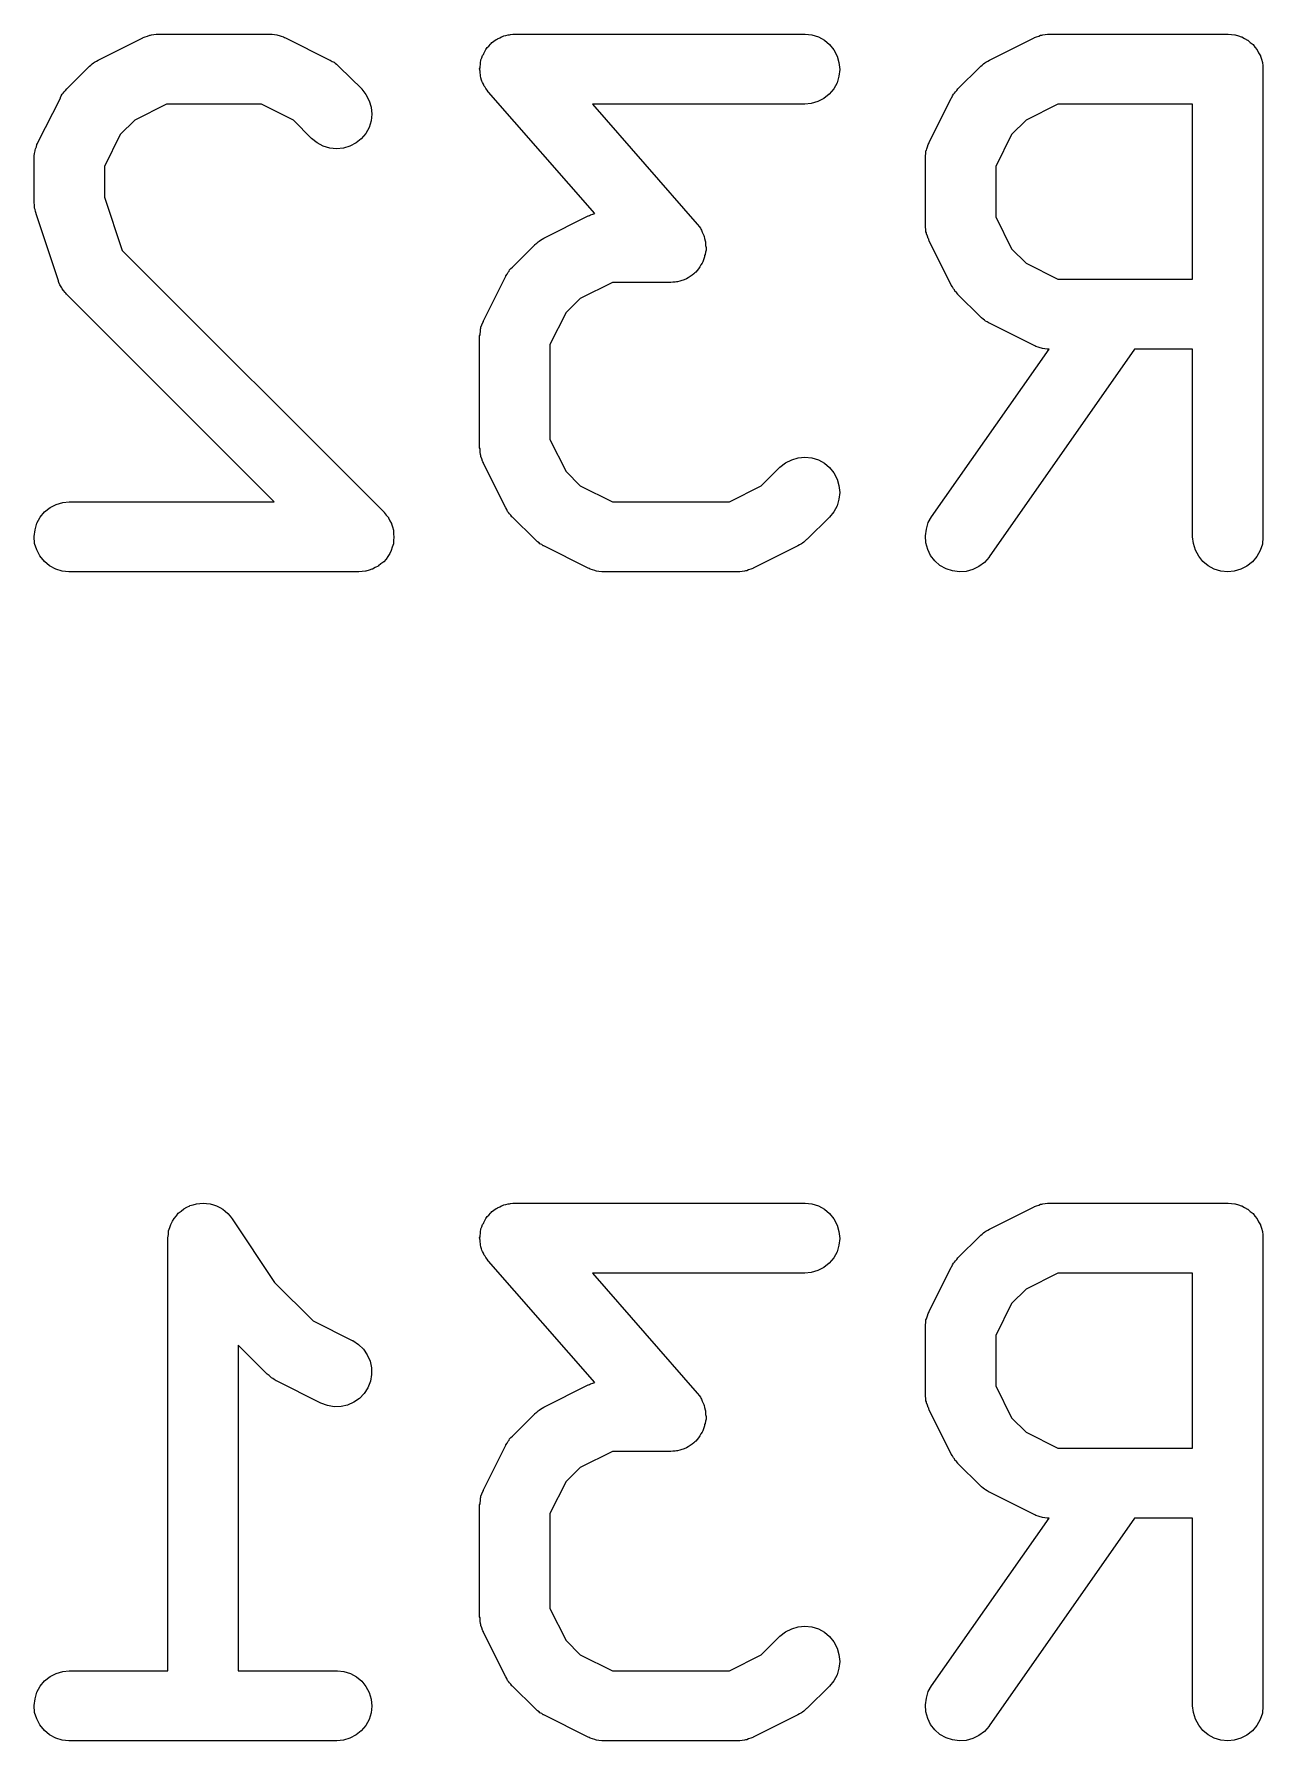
# Model space of a CAD drawing. Extents: x 50 to 150, y -150 to -50.
# Drawn here: x 121.913 to 124.539, y -79.527 to -75.877 of the extents above; entities that cross this region are included whole.
import ezdxf

# ---------------------------------------------------------------- set-up
doc = ezdxf.new("R2010")
doc.units = 0
doc.layers.add('BLACK', color=7, linetype='CONTINUOUS')

msp = doc.modelspace()

# ---------------------------------------------------------------- linework, layer by layer
at = {"layer": 'BLACK', "linetype": 'CONTINUOUS'}
for p, q in [((122.148, -75.8841), (122.15, -75.883)), ((122.15, -75.883), (122.155, -75.8816)), ((122.155, -75.8816), (122.16, -75.8798)), ((122.16, -75.8798), (122.162, -75.8794)), ((122.162, -75.8794), (122.164, -75.8788)), ((122.164, -75.8788), (122.169, -75.8783)), ((122.169, -75.8783), (122.174, -75.8775)), ((122.174, -75.8775), (122.176, -75.8776)), ((122.176, -75.8776), (122.179, -75.8774)), ((122.179, -75.8774), (122.417, -75.8774)), ((122.417, -75.8774), (122.418, -75.8774)), ((122.418, -75.8774), (122.42, -75.8776)), ((122.42, -75.8776), (122.422, -75.8776)), ((122.422, -75.8776), (122.427, -75.8784)), ((122.427, -75.8784), (122.432, -75.879)), ((122.432, -75.879), (122.434, -75.8797)), ((122.434, -75.8797), (122.437, -75.8801)), ((122.437, -75.8801), (122.441, -75.8819)), ((122.441, -75.8819), (122.446, -75.8834)), ((122.446, -75.8834), (122.448, -75.8845)), ((122.908, -75.8852), (122.912, -75.883)), ((122.912, -75.883), (122.914, -75.8823)), ((122.914, -75.8823), (122.917, -75.8812)), ((122.917, -75.8812), (122.921, -75.8802)), ((122.921, -75.8802), (122.926, -75.8788)), ((122.926, -75.8788), (122.929, -75.8786)), ((122.929, -75.8786), (122.931, -75.878)), ((122.931, -75.878), (122.936, -75.8778)), ((122.936, -75.8778), (122.94, -75.8774)), ((122.94, -75.8774), (123.56, -75.8774)), ((123.56, -75.8774), (123.561, -75.8774)), ((123.561, -75.8774), (123.575, -75.879)), ((123.575, -75.879), (123.589, -75.8834)), ((123.589, -75.8834), (123.602, -75.8905)), ((124.053, -75.8841), (124.055, -75.883)), ((124.055, -75.883), (124.06, -75.8816)), ((124.06, -75.8816), (124.064, -75.8798)), ((124.064, -75.8798), (124.067, -75.8794)), ((124.067, -75.8794), (124.069, -75.8788)), ((124.069, -75.8788), (124.074, -75.8783)), ((124.074, -75.8783), (124.079, -75.8775)), ((124.079, -75.8775), (124.081, -75.8776)), ((124.081, -75.8776), (124.083, -75.8774)), ((124.083, -75.8774), (124.464, -75.8774)), ((124.464, -75.8774), (124.465, -75.8774)), ((124.465, -75.8774), (124.465, -75.8774)), ((124.465, -75.8774), (124.465, -75.8774)), ((124.465, -75.8774), (124.465, -75.8774)), ((124.465, -75.8774), (124.472, -75.8782)), ((124.472, -75.8782), (124.479, -75.8789)), ((124.479, -75.8789), (124.48, -75.879)), ((124.48, -75.879), (124.48, -75.879)), ((124.48, -75.879), (124.487, -75.8811)), ((124.487, -75.8811), (124.493, -75.8832)), ((124.493, -75.8832), (124.494, -75.8834)), ((124.494, -75.8834), (124.494, -75.8834)), ((124.494, -75.8834), (124.5, -75.8869)), ((122.05, -75.9329), (122.145, -75.8853)), ((122.145, -75.8853), (122.146, -75.8848)), ((122.146, -75.8848), (122.148, -75.8841)), ((122.448, -75.8845), (122.45, -75.8853)), ((122.45, -75.8853), (122.545, -75.9329)), ((122.873, -75.921), (122.874, -75.9185)), ((122.874, -75.9185), (122.876, -75.9146)), ((122.876, -75.9146), (122.878, -75.9104)), ((122.878, -75.9104), (122.88, -75.9084)), ((122.88, -75.9084), (122.881, -75.9062)), ((122.881, -75.9062), (122.885, -75.9028)), ((122.885, -75.9028), (122.888, -75.8992)), ((122.888, -75.8992), (122.89, -75.8975)), ((122.89, -75.8975), (122.891, -75.8956)), ((122.891, -75.8956), (122.895, -75.8929)), ((122.895, -75.8929), (122.899, -75.8899)), ((122.899, -75.8899), (122.901, -75.8887)), ((122.901, -75.8887), (122.903, -75.8872)), ((122.903, -75.8872), (122.908, -75.8852)), ((123.602, -75.8905), (123.613, -75.8999)), ((123.613, -75.8999), (123.622, -75.9113)), ((123.622, -75.9113), (123.629, -75.9243)), ((123.955, -75.9329), (124.05, -75.8853)), ((124.05, -75.8853), (124.051, -75.8848)), ((124.051, -75.8848), (124.053, -75.8841)), ((124.5, -75.8869), (124.506, -75.8902)), ((124.506, -75.8902), (124.506, -75.8904)), ((124.506, -75.8904), (124.507, -75.8905)), ((124.507, -75.8905), (124.512, -75.895)), ((124.512, -75.895), (124.518, -75.8995)), ((124.518, -75.8995), (124.518, -75.8997)), ((124.518, -75.8997), (124.518, -75.8999)), ((124.518, -75.8999), (124.522, -75.9054)), ((124.522, -75.9054), (124.527, -75.9109)), ((124.527, -75.9109), (124.527, -75.9111)), ((124.527, -75.9111), (124.527, -75.9113)), ((124.527, -75.9113), (124.53, -75.9176)), ((124.53, -75.9176), (124.534, -75.9238)), ((121.983, -75.9946), (122.03, -75.947)), ((122.03, -75.947), (122.031, -75.9462)), ((122.031, -75.9462), (122.034, -75.9436)), ((122.034, -75.9436), (122.037, -75.9407)), ((122.037, -75.9407), (122.04, -75.939)), ((122.04, -75.939), (122.042, -75.9371)), ((122.042, -75.9371), (122.046, -75.9352)), ((122.046, -75.9352), (122.05, -75.9329)), ((122.545, -75.9329), (122.546, -75.9334)), ((122.546, -75.9334), (122.55, -75.9357)), ((122.55, -75.9357), (122.554, -75.9377)), ((122.554, -75.9377), (122.556, -75.9397)), ((122.556, -75.9397), (122.559, -75.9414)), ((122.559, -75.9414), (122.562, -75.9443)), ((122.562, -75.9443), (122.565, -75.947)), ((122.565, -75.947), (122.613, -75.9946)), ((122.865, -75.9519), (122.866, -75.9492)), ((122.866, -75.9565), (122.865, -75.9519)), ((122.866, -75.9466), (122.867, -75.942)), ((122.866, -75.9492), (122.866, -75.9466)), ((122.866, -75.9612), (122.866, -75.9565)), ((122.867, -75.9373), (122.868, -75.9348)), ((122.867, -75.942), (122.867, -75.9373)), ((122.868, -75.9322), (122.87, -75.9278)), ((122.868, -75.9348), (122.868, -75.9322)), ((122.87, -75.9278), (122.871, -75.9233)), ((122.871, -75.9233), (122.873, -75.921)), ((123.629, -75.9243), (123.633, -75.9383)), ((123.633, -75.9383), (123.635, -75.9529)), ((123.635, -75.9529), (123.633, -75.9675)), ((123.887, -75.9946), (123.935, -75.947)), ((123.935, -75.947), (123.936, -75.9462)), ((123.936, -75.9462), (123.939, -75.9436)), ((123.939, -75.9436), (123.942, -75.9407)), ((123.942, -75.9407), (123.945, -75.939)), ((123.945, -75.939), (123.947, -75.9371)), ((123.947, -75.9371), (123.951, -75.9352)), ((123.951, -75.9352), (123.955, -75.9329)), ((124.534, -75.9238), (124.534, -75.9241)), ((124.534, -75.9241), (124.534, -75.9243)), ((124.534, -75.9243), (124.536, -75.9311)), ((124.536, -75.9311), (124.538, -75.9378)), ((124.538, -75.9378), (124.538, -75.9381)), ((124.538, -75.9381), (124.538, -75.9383)), ((124.538, -75.9383), (124.539, -75.9453)), ((124.539, -75.9453), (124.539, -75.9524)), ((124.539, -75.9524), (124.539, -76.9524)), ((122.867, -75.9638), (122.866, -75.9612)), ((122.867, -75.9664), (122.867, -75.9638)), ((122.868, -75.971), (122.867, -75.9664)), ((122.869, -75.9755), (122.868, -75.971)), ((122.87, -75.9779), (122.869, -75.9755)), ((122.871, -75.9805), (122.87, -75.9779)), ((122.873, -75.9846), (122.871, -75.9805)), ((122.875, -75.989), (122.873, -75.9846)), ((122.877, -75.9911), (122.875, -75.989)), ((122.878, -75.9934), (122.877, -75.9911)), ((123.629, -75.9814), (123.622, -75.9943)), ((123.633, -75.9675), (123.629, -75.9814)), ((121.921, -76.1093), (121.969, -76.0141)), ((121.969, -76.0131), (121.971, -76.0096)), ((121.969, -76.0141), (121.969, -76.0131)), ((121.971, -76.0096), (121.973, -76.0059)), ((121.973, -76.0059), (121.975, -76.0035)), ((121.975, -76.0035), (121.977, -76.0009)), ((121.977, -76.0009), (121.98, -75.9978)), ((121.98, -75.9978), (121.983, -75.9946)), ((122.196, -76.0274), (122.128, -76.0616)), ((122.399, -76.0274), (122.196, -76.0274)), ((122.467, -76.0616), (122.399, -76.0274)), ((122.613, -75.9946), (122.613, -75.9953)), ((122.613, -75.9953), (122.622, -76.0068)), ((122.622, -76.0068), (122.629, -76.0198)), ((122.629, -76.0198), (122.633, -76.0338)), ((122.881, -75.9971), (122.878, -75.9934)), ((122.883, -76.001), (122.881, -75.9971)), ((122.884, -76.0018), (122.883, -76.001)), ((123.111, -76.2611), (122.884, -76.0018)), ((123.56, -76.0274), (123.106, -76.0274)), ((123.106, -76.0274), (123.33, -76.2839)), ((123.574, -76.026), (123.56, -76.0274)), ((123.588, -76.0217), (123.574, -76.026)), ((123.601, -76.0148), (123.588, -76.0217)), ((123.612, -76.0056), (123.601, -76.0148)), ((123.622, -75.9943), (123.612, -76.0056)), ((123.826, -76.1093), (123.873, -76.0141)), ((123.873, -76.0141), (123.874, -76.0131)), ((123.874, -76.0131), (123.876, -76.0096)), ((123.876, -76.0096), (123.878, -76.0059)), ((123.878, -76.0059), (123.88, -76.0035)), ((123.88, -76.0035), (123.882, -76.0009)), ((123.882, -76.0009), (123.885, -75.9978)), ((123.885, -75.9978), (123.887, -75.9946)), ((124.101, -76.0274), (124.033, -76.0616)), ((124.389, -76.0274), (124.101, -76.0274)), ((124.389, -76.4012), (124.389, -76.0274)), ((122.128, -76.0616), (122.097, -76.092)), ((122.506, -76.1007), (122.467, -76.0616)), ((122.633, -76.063), (122.629, -76.0769)), ((122.633, -76.0338), (122.635, -76.0484)), ((122.635, -76.0484), (122.633, -76.063)), ((124.033, -76.0616), (124.002, -76.092)), ((122.097, -76.092), (122.063, -76.1606)), ((122.518, -76.1099), (122.506, -76.1007)), ((122.612, -76.101), (122.601, -76.1102)), ((122.622, -76.0898), (122.612, -76.101)), ((122.629, -76.0769), (122.622, -76.0898)), ((124.002, -76.092), (123.968, -76.1606)), ((121.913, -76.1374), (121.914, -76.1324)), ((121.913, -76.1396), (121.913, -76.1374)), ((121.914, -76.1324), (121.915, -76.1273)), ((121.915, -76.1252), (121.916, -76.123)), ((121.915, -76.1273), (121.915, -76.1252)), ((121.916, -76.123), (121.918, -76.1182)), ((121.918, -76.1182), (121.919, -76.1133)), ((121.919, -76.1133), (121.92, -76.1114)), ((121.92, -76.1114), (121.921, -76.1093)), ((122.531, -76.1169), (122.518, -76.1099)), ((122.545, -76.1211), (122.531, -76.1169)), ((122.559, -76.1226), (122.545, -76.1211)), ((122.574, -76.1212), (122.559, -76.1226)), ((122.588, -76.1171), (122.574, -76.1212)), ((122.601, -76.1102), (122.588, -76.1171)), ((123.818, -76.1374), (123.819, -76.1324)), ((123.818, -76.1396), (123.818, -76.1374)), ((123.819, -76.1273), (123.82, -76.1252)), ((123.819, -76.1324), (123.819, -76.1273)), ((123.82, -76.1252), (123.821, -76.123)), ((123.821, -76.123), (123.822, -76.1182)), ((123.822, -76.1182), (123.824, -76.1133)), ((123.824, -76.1133), (123.825, -76.1114)), ((123.825, -76.1114), (123.826, -76.1093)), ((121.913, -76.1418), (121.913, -76.1396)), ((121.913, -76.1429), (121.913, -76.1418)), ((121.913, -76.2381), (121.913, -76.1429)), ((122.063, -76.1606), (122.063, -76.2259)), ((123.818, -76.1418), (123.818, -76.1396)), ((123.818, -76.1429), (123.818, -76.1418)), ((123.818, -76.2857), (123.818, -76.1429)), ((123.968, -76.1606), (123.968, -76.268)), ((121.914, -76.2423), (121.913, -76.2381)), ((121.914, -76.2465), (121.914, -76.2423)), ((121.914, -76.2495), (121.914, -76.2465)), ((122.063, -76.2259), (122.101, -76.3404)), ((121.915, -76.2527), (121.914, -76.2495)), ((121.916, -76.2567), (121.915, -76.2527)), ((121.917, -76.2608), (121.916, -76.2567)), ((121.917, -76.2618), (121.917, -76.2608)), ((121.965, -76.4047), (121.917, -76.2618)), ((123.002, -76.3139), (123.097, -76.2663)), ((123.097, -76.2663), (123.098, -76.2658)), ((123.098, -76.2658), (123.1, -76.265)), ((123.1, -76.265), (123.102, -76.264)), ((123.102, -76.264), (123.107, -76.2625)), ((123.107, -76.2625), (123.111, -76.2611)), ((123.33, -76.2839), (123.331, -76.2847)), ((123.331, -76.2847), (123.334, -76.2886)), ((123.968, -76.268), (124.002, -76.3365)), ((122.99, -76.3217), (122.992, -76.32)), ((122.992, -76.32), (122.995, -76.3181)), ((122.995, -76.3181), (122.999, -76.3161)), ((122.999, -76.3161), (123.002, -76.3139)), ((123.334, -76.2886), (123.337, -76.2923)), ((123.337, -76.2923), (123.338, -76.2946)), ((123.338, -76.2946), (123.339, -76.2968)), ((123.339, -76.2968), (123.341, -76.3011)), ((123.341, -76.3011), (123.343, -76.3052)), ((123.343, -76.3052), (123.344, -76.3078)), ((123.344, -76.3078), (123.345, -76.3102)), ((123.345, -76.3102), (123.346, -76.3148)), ((123.346, -76.3148), (123.347, -76.3193)), ((123.347, -76.3193), (123.348, -76.3219)), ((123.818, -76.2879), (123.818, -76.2857)), ((123.818, -76.2901), (123.818, -76.2879)), ((123.819, -76.2952), (123.818, -76.2901)), ((123.819, -76.3003), (123.819, -76.2952)), ((123.82, -76.3024), (123.819, -76.3003)), ((123.82, -76.3046), (123.82, -76.3024)), ((123.822, -76.3094), (123.82, -76.3046)), ((123.824, -76.3143), (123.822, -76.3094)), ((123.825, -76.3162), (123.824, -76.3143)), ((123.825, -76.3183), (123.825, -76.3162)), ((123.826, -76.3193), (123.825, -76.3183)), ((123.873, -76.4145), (123.826, -76.3193)), ((122.101, -76.3404), (122.66, -76.8993)), ((122.935, -76.3755), (122.983, -76.3279)), ((122.983, -76.3272), (122.987, -76.3246)), ((122.983, -76.3279), (122.983, -76.3272)), ((122.987, -76.3246), (122.99, -76.3217)), ((123.344, -76.3579), (123.343, -76.3624)), ((123.346, -76.3535), (123.344, -76.3579)), ((123.347, -76.3484), (123.346, -76.3509)), ((123.346, -76.3509), (123.346, -76.3535)), ((123.348, -76.3437), (123.347, -76.3484)), ((123.348, -76.3219), (123.348, -76.3245)), ((123.348, -76.3245), (123.348, -76.3292)), ((123.348, -76.3292), (123.349, -76.3339)), ((123.349, -76.3391), (123.348, -76.3437)), ((123.349, -76.3339), (123.349, -76.3365)), ((123.349, -76.3365), (123.349, -76.3391)), ((124.002, -76.3365), (124.033, -76.3669)), ((122.921, -76.3941), (122.924, -76.3906)), ((122.921, -76.395), (122.921, -76.3941)), ((122.924, -76.3906), (122.926, -76.3868)), ((122.926, -76.3868), (122.928, -76.3844)), ((122.928, -76.3844), (122.929, -76.3818)), ((122.929, -76.3818), (122.932, -76.3788)), ((122.932, -76.3788), (122.935, -76.3755)), ((123.319, -76.3928), (123.315, -76.3958)), ((123.323, -76.3901), (123.319, -76.3928)), ((123.325, -76.3882), (123.323, -76.3901)), ((123.327, -76.3866), (123.325, -76.3882)), ((123.33, -76.3829), (123.327, -76.3866)), ((123.333, -76.3795), (123.33, -76.3829)), ((123.334, -76.3773), (123.333, -76.3795)), ((123.336, -76.3753), (123.334, -76.3773)), ((123.338, -76.3711), (123.336, -76.3753)), ((123.341, -76.3672), (123.338, -76.3711)), ((123.342, -76.3647), (123.341, -76.3672)), ((123.343, -76.3624), (123.342, -76.3647)), ((124.033, -76.3669), (124.101, -76.4012)), ((121.965, -76.4067), (121.965, -76.4047)), ((121.966, -76.4088), (121.965, -76.4067)), ((121.968, -76.4134), (121.966, -76.4088)), ((121.971, -76.418), (121.968, -76.4134)), ((121.972, -76.4198), (121.971, -76.418)), ((121.973, -76.4218), (121.972, -76.4198)), ((121.976, -76.4258), (121.973, -76.4218)), ((121.979, -76.43), (121.976, -76.4258)), ((121.981, -76.4315), (121.979, -76.43)), ((122.873, -76.4903), (122.921, -76.395)), ((123.149, -76.4083), (123.08, -76.4426)), ((123.274, -76.4083), (123.149, -76.4083)), ((123.278, -76.4079), (123.274, -76.4083)), ((123.283, -76.4077), (123.278, -76.4079)), ((123.286, -76.4072), (123.283, -76.4077)), ((123.288, -76.4069), (123.286, -76.4072)), ((123.293, -76.4055), (123.288, -76.4069)), ((123.297, -76.4045), (123.293, -76.4055)), ((123.3, -76.4034), (123.297, -76.4045)), ((123.302, -76.4027), (123.3, -76.4034)), ((123.307, -76.4005), (123.302, -76.4027)), ((123.311, -76.3986), (123.307, -76.4005)), ((123.313, -76.397), (123.311, -76.3986)), ((123.315, -76.3958), (123.313, -76.397)), ((123.876, -76.4181), (123.873, -76.4145)), ((123.878, -76.4218), (123.876, -76.4181)), ((123.88, -76.4242), (123.878, -76.4218)), ((123.881, -76.4269), (123.88, -76.4242)), ((123.884, -76.4299), (123.881, -76.4269)), ((123.887, -76.4332), (123.884, -76.4299)), ((124.101, -76.4012), (124.389, -76.4012)), ((121.982, -76.4332), (121.981, -76.4315)), ((121.983, -76.434), (121.982, -76.4332)), ((122.426, -76.8774), (121.983, -76.434)), ((123.08, -76.4426), (123.05, -76.473)), ((123.887, -76.434), (123.887, -76.4332)), ((123.935, -76.4816), (123.887, -76.434)), ((122.868, -76.5039), (122.87, -76.4991)), ((122.868, -76.5061), (122.868, -76.5039)), ((122.87, -76.4991), (122.872, -76.4943)), ((122.872, -76.4943), (122.873, -76.4923)), ((122.873, -76.4923), (122.873, -76.4903)), ((123.05, -76.473), (123.015, -76.5415)), ((123.938, -76.4843), (123.935, -76.4816)), ((123.941, -76.4872), (123.938, -76.4843)), ((123.944, -76.4889), (123.941, -76.4872)), ((123.946, -76.4909), (123.944, -76.4889)), ((123.95, -76.4929), (123.946, -76.4909)), ((123.954, -76.4952), (123.95, -76.4929)), ((123.955, -76.4957), (123.954, -76.4952)), ((124.05, -76.5433), (123.955, -76.4957)), ((122.865, -76.5228), (122.866, -76.5206)), ((122.865, -76.5238), (122.865, -76.5228)), ((122.865, -76.7619), (122.865, -76.5238)), ((122.866, -76.5184), (122.867, -76.5133)), ((122.866, -76.5206), (122.866, -76.5184)), ((122.867, -76.5082), (122.868, -76.5061)), ((122.867, -76.5133), (122.867, -76.5082)), ((123.015, -76.5415), (123.015, -76.7442)), ((123.831, -76.9094), (124.082, -76.5512)), ((124.265, -76.5512), (123.954, -76.9954)), ((124.052, -76.5441), (124.05, -76.5433)), ((124.054, -76.5451), (124.052, -76.5441)), ((124.059, -76.5467), (124.054, -76.5451)), ((124.063, -76.5485), (124.059, -76.5467)), ((124.066, -76.5489), (124.063, -76.5485)), ((124.068, -76.5496), (124.066, -76.5489)), ((124.073, -76.5501), (124.068, -76.5496)), ((124.078, -76.551), (124.073, -76.5501)), ((124.08, -76.5509), (124.078, -76.551)), ((124.082, -76.5512), (124.08, -76.5509)), ((124.389, -76.5512), (124.265, -76.5512)), ((124.389, -76.9524), (124.389, -76.5512)), ((123.015, -76.7442), (123.05, -76.8127)), ((122.866, -76.7641), (122.865, -76.7619)), ((122.866, -76.7663), (122.866, -76.7641)), ((122.866, -76.7714), (122.866, -76.7663)), ((122.867, -76.7765), (122.866, -76.7714)), ((122.868, -76.7786), (122.867, -76.7765)), ((122.868, -76.7808), (122.868, -76.7786)), ((122.87, -76.7856), (122.868, -76.7808)), ((122.871, -76.7905), (122.87, -76.7856)), ((122.872, -76.7924), (122.871, -76.7905)), ((122.873, -76.7945), (122.872, -76.7924)), ((122.873, -76.7954), (122.873, -76.7945)), ((122.921, -76.8907), (122.873, -76.7954)), ((123.507, -76.8034), (123.519, -76.7942)), ((123.519, -76.7942), (123.532, -76.7875)), ((123.532, -76.7875), (123.546, -76.7834)), ((123.546, -76.7834), (123.56, -76.7821)), ((123.56, -76.7821), (123.575, -76.7837)), ((123.575, -76.7837), (123.589, -76.7881)), ((123.589, -76.7881), (123.602, -76.7951)), ((123.602, -76.7951), (123.613, -76.8045)), ((123.05, -76.8127), (123.08, -76.8431)), ((123.467, -76.8431), (123.506, -76.8041)), ((123.506, -76.8041), (123.507, -76.8034)), ((123.613, -76.8045), (123.622, -76.8159)), ((123.622, -76.8159), (123.629, -76.8288)), ((123.629, -76.8288), (123.633, -76.8428)), ((123.08, -76.8431), (123.149, -76.8774)), ((123.399, -76.8774), (123.467, -76.8431)), ((123.633, -76.8428), (123.635, -76.8574)), ((123.635, -76.8574), (123.633, -76.872)), ((121.926, -76.9104), (121.935, -76.8992)), ((121.935, -76.8992), (121.947, -76.8899)), ((121.947, -76.8899), (121.96, -76.883)), ((121.96, -76.883), (121.974, -76.8788)), ((121.974, -76.8788), (121.988, -76.8774)), ((121.988, -76.8774), (122.426, -76.8774)), ((122.66, -76.8993), (122.661, -76.8999)), ((122.661, -76.8999), (122.661, -76.8999)), ((122.661, -76.8999), (122.661, -76.8999)), ((122.661, -76.8999), (122.661, -76.9001)), ((122.661, -76.9001), (122.665, -76.9058)), ((122.923, -76.8943), (122.921, -76.8907)), ((122.925, -76.898), (122.923, -76.8943)), ((122.927, -76.9004), (122.925, -76.898)), ((122.929, -76.9031), (122.927, -76.9004)), ((122.932, -76.9061), (122.929, -76.9031)), ((123.149, -76.8774), (123.399, -76.8774)), ((123.622, -76.8989), (123.613, -76.9102)), ((123.629, -76.886), (123.622, -76.8989)), ((123.633, -76.872), (123.629, -76.886)), ((121.913, -76.9519), (121.915, -76.9373)), ((121.915, -76.9373), (121.919, -76.9233)), ((121.919, -76.9233), (121.926, -76.9104)), ((122.665, -76.9058), (122.67, -76.9113)), ((122.67, -76.9113), (122.67, -76.9114)), ((122.67, -76.9114), (122.67, -76.9115)), ((122.67, -76.9115), (122.673, -76.9179)), ((122.673, -76.9179), (122.677, -76.9243)), ((122.677, -76.9243), (122.677, -76.9244)), ((122.677, -76.9244), (122.677, -76.9245)), ((122.677, -76.9245), (122.679, -76.9314)), ((122.679, -76.9314), (122.681, -76.9383)), ((122.681, -76.9383), (122.681, -76.9385)), ((122.681, -76.9385), (122.681, -76.9386)), ((122.681, -76.9386), (122.681, -76.9459)), ((122.934, -76.9094), (122.932, -76.9061)), ((122.935, -76.9102), (122.934, -76.9094)), ((122.983, -76.9578), (122.935, -76.9102)), ((123.613, -76.9102), (123.565, -76.9578)), ((123.818, -76.9506), (123.82, -76.936)), ((123.82, -76.936), (123.824, -76.9221)), ((123.824, -76.9221), (123.831, -76.9094)), ((121.914, -76.9664), (121.913, -76.9519)), ((121.919, -76.9805), (121.914, -76.9664)), ((122.678, -76.9744), (122.676, -76.9814)), ((122.681, -76.9677), (122.678, -76.9744)), ((122.681, -76.9459), (122.682, -76.9529)), ((122.682, -76.9532), (122.681, -76.9602)), ((122.681, -76.9602), (122.681, -76.9675)), ((122.681, -76.9675), (122.681, -76.9676)), ((122.681, -76.9676), (122.681, -76.9677)), ((122.682, -76.9529), (122.682, -76.953)), ((122.682, -76.953), (122.682, -76.9532)), ((122.986, -76.9605), (122.983, -76.9578)), ((122.989, -76.9634), (122.986, -76.9605)), ((122.992, -76.9651), (122.989, -76.9634)), ((122.994, -76.9671), (122.992, -76.9651)), ((122.998, -76.9691), (122.994, -76.9671)), ((123.001, -76.9714), (122.998, -76.9691)), ((123.002, -76.9718), (123.001, -76.9714)), ((123.097, -77.0195), (123.002, -76.9718)), ((123.545, -76.9718), (123.45, -77.0195)), ((123.549, -76.9696), (123.545, -76.9718)), ((123.553, -76.9677), (123.549, -76.9696)), ((123.555, -76.9657), (123.553, -76.9677)), ((123.558, -76.9641), (123.555, -76.9657)), ((123.561, -76.9612), (123.558, -76.9641)), ((123.564, -76.9585), (123.561, -76.9612)), ((123.565, -76.9578), (123.564, -76.9585)), ((123.819, -76.9652), (123.818, -76.9506)), ((123.823, -76.9793), (123.819, -76.9652)), ((124.391, -76.9669), (124.389, -76.9524)), ((124.395, -76.981), (124.391, -76.9669)), ((124.538, -76.968), (124.533, -76.9819)), ((124.539, -76.9534), (124.538, -76.968)), ((124.539, -76.9524), (124.539, -76.9534)), ((121.925, -76.9934), (121.919, -76.9805)), ((121.935, -77.0049), (121.925, -76.9934)), ((121.946, -77.0143), (121.935, -77.0049)), ((121.959, -77.0213), (121.946, -77.0143)), ((122.648, -77.015), (122.642, -77.0184)), ((122.649, -77.0149), (122.648, -77.015)), ((122.654, -77.0102), (122.649, -77.0148)), ((122.649, -77.0148), (122.649, -77.0149)), ((122.66, -77.0058), (122.654, -77.0102)), ((122.665, -77), (122.66, -77.0056)), ((122.66, -77.0056), (122.66, -77.0057)), ((122.66, -77.0057), (122.66, -77.0058)), ((122.669, -76.9945), (122.665, -77)), ((122.673, -76.988), (122.669, -76.9943)), ((122.669, -76.9943), (122.669, -76.9944)), ((122.669, -76.9944), (122.669, -76.9945)), ((122.676, -76.9817), (122.673, -76.988)), ((122.676, -76.9814), (122.676, -76.9816)), ((122.676, -76.9816), (122.676, -76.9817)), ((123.829, -76.9924), (123.823, -76.9793)), ((123.838, -77.0039), (123.829, -76.9924)), ((123.849, -77.0135), (123.838, -77.0039)), ((123.862, -77.0208), (123.849, -77.0135)), ((123.944, -77.0072), (123.932, -77.0161)), ((123.954, -76.9962), (123.944, -77.0072)), ((123.954, -76.9954), (123.954, -76.9962)), ((124.402, -76.9939), (124.395, -76.981)), ((124.411, -77.0052), (124.402, -76.9939)), ((124.422, -77.0146), (124.411, -77.0052)), ((124.435, -77.0215), (124.422, -77.0146)), ((124.517, -77.006), (124.505, -77.0151)), ((124.526, -76.9948), (124.517, -77.006)), ((124.533, -76.9819), (124.526, -76.9948)), ((121.973, -77.0257), (121.959, -77.0213)), ((121.987, -77.0274), (121.973, -77.0257)), ((121.988, -77.0274), (121.987, -77.0274)), ((122.607, -77.0274), (121.988, -77.0274)), ((122.614, -77.0267), (122.607, -77.0274)), ((122.621, -77.026), (122.614, -77.0267)), ((122.622, -77.026), (122.621, -77.026)), ((122.629, -77.0239), (122.622, -77.026)), ((122.622, -77.026), (122.622, -77.026)), ((122.635, -77.0218), (122.629, -77.0239)), ((122.636, -77.0218), (122.635, -77.0218)), ((122.642, -77.0184), (122.636, -77.0217)), ((122.636, -77.0217), (122.636, -77.0218)), ((123.099, -77.0203), (123.097, -77.0195)), ((123.101, -77.0213), (123.099, -77.0203)), ((123.106, -77.0229), (123.101, -77.0213)), ((123.111, -77.0247), (123.106, -77.0229)), ((123.113, -77.0251), (123.111, -77.0247)), ((123.115, -77.0257), (123.113, -77.0251)), ((123.12, -77.0263), (123.115, -77.0257)), ((123.126, -77.0272), (123.12, -77.0263)), ((123.128, -77.0271), (123.126, -77.0272)), ((123.13, -77.0274), (123.128, -77.0271)), ((123.131, -77.0274), (123.13, -77.0274)), ((123.417, -77.0274), (123.131, -77.0274)), ((123.419, -77.0272), (123.417, -77.0274)), ((123.421, -77.0273), (123.419, -77.0272)), ((123.426, -77.0265), (123.421, -77.0273)), ((123.431, -77.026), (123.426, -77.0265)), ((123.433, -77.0253), (123.431, -77.026)), ((123.436, -77.025), (123.433, -77.0253)), ((123.44, -77.0232), (123.436, -77.025)), ((123.445, -77.0217), (123.44, -77.0232)), ((123.447, -77.0207), (123.445, -77.0217)), ((123.449, -77.0199), (123.447, -77.0207)), ((123.45, -77.0195), (123.449, -77.0199)), ((123.876, -77.0255), (123.862, -77.0208)), ((123.891, -77.0273), (123.876, -77.0255)), ((123.905, -77.0264), (123.891, -77.0273)), ((123.919, -77.0226), (123.905, -77.0264)), ((123.932, -77.0161), (123.919, -77.0226)), ((124.449, -77.0258), (124.435, -77.0215)), ((124.464, -77.0274), (124.449, -77.0258)), ((124.478, -77.0261), (124.464, -77.0274)), ((124.492, -77.0219), (124.478, -77.0261)), ((124.505, -77.0151), (124.492, -77.0219)), ((122.217, -78.4045), (122.221, -78.3989)), ((122.221, -78.3988), (122.227, -78.3943)), ((122.221, -78.3989), (122.221, -78.3988)), ((122.221, -78.3988), (122.221, -78.3988)), ((122.227, -78.3943), (122.233, -78.3897)), ((122.233, -78.3896), (122.239, -78.3863)), ((122.233, -78.3897), (122.233, -78.3896)), ((122.233, -78.3897), (122.233, -78.3897)), ((122.239, -78.3863), (122.246, -78.3829)), ((122.246, -78.3828), (122.253, -78.3808)), ((122.246, -78.3829), (122.246, -78.3828)), ((122.246, -78.3829), (122.246, -78.3829)), ((122.253, -78.3808), (122.26, -78.3787)), ((122.26, -78.3787), (122.267, -78.3781)), ((122.26, -78.3787), (122.26, -78.3787)), ((122.26, -78.3787), (122.26, -78.3787)), ((122.267, -78.3781), (122.274, -78.3774)), ((122.274, -78.3774), (122.274, -78.3774)), ((122.274, -78.3774), (122.281, -78.3781)), ((122.274, -78.3774), (122.274, -78.3774)), ((122.281, -78.3781), (122.289, -78.3789)), ((122.289, -78.3789), (122.289, -78.3789)), ((122.289, -78.3789), (122.289, -78.3789)), ((122.289, -78.3789), (122.296, -78.3811)), ((122.296, -78.3811), (122.303, -78.3832)), ((122.303, -78.3832), (122.303, -78.3832)), ((122.303, -78.3832), (122.303, -78.3832)), ((122.303, -78.3832), (122.31, -78.3868)), ((122.31, -78.3868), (122.316, -78.3901)), ((122.316, -78.3901), (122.316, -78.3902)), ((122.316, -78.3902), (122.316, -78.3902)), ((122.316, -78.3902), (122.321, -78.3948)), ((122.321, -78.3948), (122.327, -78.3994)), ((122.327, -78.3994), (122.327, -78.3995)), ((122.327, -78.3995), (122.327, -78.3995)), ((122.327, -78.3995), (122.332, -78.405)), ((122.885, -78.4028), (122.888, -78.3992)), ((122.888, -78.3992), (122.89, -78.3975)), ((122.89, -78.3975), (122.891, -78.3956)), ((122.891, -78.3956), (122.895, -78.3929)), ((122.895, -78.3929), (122.899, -78.3899)), ((122.899, -78.3899), (122.901, -78.3887)), ((122.901, -78.3887), (122.903, -78.3872)), ((122.903, -78.3872), (122.908, -78.3852)), ((122.908, -78.3852), (122.912, -78.383)), ((122.912, -78.383), (122.914, -78.3823)), ((122.914, -78.3823), (122.917, -78.3812)), ((122.917, -78.3812), (122.921, -78.3802)), ((122.921, -78.3802), (122.926, -78.3788)), ((122.926, -78.3788), (122.929, -78.3786)), ((122.929, -78.3786), (122.931, -78.378)), ((122.931, -78.378), (122.936, -78.3778)), ((122.936, -78.3778), (122.94, -78.3774)), ((122.94, -78.3774), (123.56, -78.3774)), ((123.56, -78.3774), (123.561, -78.3774)), ((123.561, -78.3774), (123.575, -78.379)), ((123.575, -78.379), (123.589, -78.3834)), ((123.589, -78.3834), (123.602, -78.3905)), ((123.602, -78.3905), (123.613, -78.3999)), ((123.613, -78.3999), (123.622, -78.4113)), ((123.955, -78.4329), (124.05, -78.3853)), ((124.05, -78.3853), (124.051, -78.3848)), ((124.051, -78.3848), (124.053, -78.3841)), ((124.053, -78.3841), (124.055, -78.383)), ((124.055, -78.383), (124.06, -78.3816)), ((124.06, -78.3816), (124.064, -78.3798)), ((124.064, -78.3798), (124.067, -78.3794)), ((124.067, -78.3794), (124.069, -78.3788)), ((124.069, -78.3788), (124.074, -78.3783)), ((124.074, -78.3783), (124.079, -78.3775)), ((124.079, -78.3775), (124.081, -78.3776)), ((124.081, -78.3776), (124.083, -78.3774)), ((124.083, -78.3774), (124.464, -78.3774)), ((124.464, -78.3774), (124.465, -78.3774)), ((124.465, -78.3774), (124.465, -78.3774)), ((124.465, -78.3774), (124.465, -78.3774)), ((124.465, -78.3774), (124.465, -78.3774)), ((124.465, -78.3774), (124.472, -78.3782)), ((124.472, -78.3782), (124.479, -78.3789)), ((124.479, -78.3789), (124.48, -78.379)), ((124.48, -78.379), (124.48, -78.379)), ((124.48, -78.379), (124.487, -78.3811)), ((124.487, -78.3811), (124.493, -78.3832)), ((124.493, -78.3832), (124.494, -78.3834)), ((124.494, -78.3834), (124.494, -78.3834)), ((124.494, -78.3834), (124.5, -78.3869)), ((124.5, -78.3869), (124.506, -78.3902)), ((124.506, -78.3902), (124.506, -78.3904)), ((124.506, -78.3904), (124.507, -78.3905)), ((124.507, -78.3905), (124.512, -78.395)), ((124.512, -78.395), (124.518, -78.3995)), ((124.518, -78.3995), (124.518, -78.3997)), ((124.518, -78.3997), (124.518, -78.3999)), ((124.518, -78.3999), (124.522, -78.4054)), ((122.2, -78.4368), (122.203, -78.4296)), ((122.2, -78.4369), (122.2, -78.4368)), ((122.2, -78.4368), (122.2, -78.4368)), ((122.2, -78.4442), (122.2, -78.4369)), ((122.203, -78.4296), (122.205, -78.4229)), ((122.205, -78.4228), (122.209, -78.4162)), ((122.205, -78.4229), (122.205, -78.4228)), ((122.205, -78.4229), (122.205, -78.4229)), ((122.209, -78.4162), (122.212, -78.4101)), ((122.212, -78.41), (122.217, -78.4045)), ((122.212, -78.4101), (122.212, -78.41)), ((122.212, -78.4101), (122.212, -78.4101)), ((122.332, -78.405), (122.336, -78.4108)), ((122.336, -78.4108), (122.427, -78.5475)), ((122.867, -78.4373), (122.868, -78.4348)), ((122.867, -78.442), (122.867, -78.4373)), ((122.868, -78.4322), (122.87, -78.4278)), ((122.868, -78.4348), (122.868, -78.4322)), ((122.87, -78.4278), (122.871, -78.4233)), ((122.871, -78.4233), (122.873, -78.421)), ((122.873, -78.421), (122.874, -78.4185)), ((122.874, -78.4185), (122.876, -78.4146)), ((122.876, -78.4146), (122.878, -78.4104)), ((122.878, -78.4104), (122.88, -78.4084)), ((122.88, -78.4084), (122.881, -78.4062)), ((122.881, -78.4062), (122.885, -78.4028)), ((123.622, -78.4113), (123.629, -78.4243)), ((123.629, -78.4243), (123.633, -78.4383)), ((123.633, -78.4383), (123.635, -78.4529)), ((123.945, -78.439), (123.947, -78.4371)), ((123.947, -78.4371), (123.951, -78.4352)), ((123.951, -78.4352), (123.955, -78.4329)), ((124.522, -78.4054), (124.527, -78.4109)), ((124.527, -78.4109), (124.527, -78.4111)), ((124.527, -78.4111), (124.527, -78.4113)), ((124.527, -78.4113), (124.53, -78.4176)), ((124.53, -78.4176), (124.534, -78.4238)), ((124.534, -78.4238), (124.534, -78.4241)), ((124.534, -78.4241), (124.534, -78.4243)), ((124.534, -78.4243), (124.536, -78.4311)), ((124.536, -78.4311), (124.538, -78.4378)), ((124.538, -78.4378), (124.538, -78.4381)), ((124.538, -78.4381), (124.538, -78.4383)), ((124.538, -78.4383), (124.539, -78.4453)), ((122.199, -78.4513), (122.2, -78.4442)), ((122.199, -78.4514), (122.199, -78.4513)), ((122.199, -78.4515), (122.199, -78.4514)), ((122.199, -78.4514), (122.199, -78.4514)), ((122.199, -78.4524), (122.199, -78.4515)), ((122.199, -79.3774), (122.199, -78.4524)), ((122.865, -78.4519), (122.866, -78.4492)), ((122.866, -78.4565), (122.865, -78.4519)), ((122.866, -78.4466), (122.867, -78.442)), ((122.866, -78.4492), (122.866, -78.4466)), ((122.866, -78.4612), (122.866, -78.4565)), ((122.867, -78.4638), (122.866, -78.4612)), ((122.867, -78.4664), (122.867, -78.4638)), ((122.868, -78.471), (122.867, -78.4664)), ((122.869, -78.4755), (122.868, -78.471)), ((123.633, -78.4675), (123.629, -78.4814)), ((123.635, -78.4529), (123.633, -78.4675)), ((123.887, -78.4946), (123.935, -78.447)), ((123.935, -78.447), (123.936, -78.4462)), ((123.936, -78.4462), (123.939, -78.4436)), ((123.939, -78.4436), (123.942, -78.4407)), ((123.942, -78.4407), (123.945, -78.439)), ((124.539, -78.4453), (124.539, -78.4524)), ((124.539, -78.4524), (124.539, -79.4524)), ((122.87, -78.4779), (122.869, -78.4755)), ((122.871, -78.4805), (122.87, -78.4779)), ((122.873, -78.4846), (122.871, -78.4805)), ((122.875, -78.489), (122.873, -78.4846)), ((122.877, -78.4911), (122.875, -78.489)), ((122.878, -78.4934), (122.877, -78.4911)), ((122.881, -78.4971), (122.878, -78.4934)), ((122.883, -78.501), (122.881, -78.4971)), ((122.884, -78.5018), (122.883, -78.501)), ((123.111, -78.7611), (122.884, -78.5018)), ((123.612, -78.5056), (123.601, -78.5148)), ((123.622, -78.4943), (123.612, -78.5056)), ((123.629, -78.4814), (123.622, -78.4943)), ((123.874, -78.5131), (123.876, -78.5096)), ((123.876, -78.5096), (123.878, -78.5059)), ((123.878, -78.5059), (123.88, -78.5035)), ((123.88, -78.5035), (123.882, -78.5009)), ((123.882, -78.5009), (123.885, -78.4978)), ((123.885, -78.4978), (123.887, -78.4946)), ((122.427, -78.5475), (122.509, -78.6288)), ((123.56, -78.5274), (123.106, -78.5274)), ((123.106, -78.5274), (123.33, -78.7839)), ((123.574, -78.526), (123.56, -78.5274)), ((123.588, -78.5217), (123.574, -78.526)), ((123.601, -78.5148), (123.588, -78.5217)), ((123.826, -78.6093), (123.873, -78.5141)), ((123.873, -78.5141), (123.874, -78.5131)), ((124.101, -78.5274), (124.033, -78.5616)), ((124.389, -78.5274), (124.101, -78.5274)), ((124.389, -78.9012), (124.389, -78.5274)), ((124.033, -78.5616), (124.002, -78.592)), ((123.821, -78.623), (123.822, -78.6182)), ((123.822, -78.6182), (123.824, -78.6133)), ((123.824, -78.6133), (123.825, -78.6114)), ((123.825, -78.6114), (123.826, -78.6093)), ((124.002, -78.592), (123.968, -78.6606)), ((122.509, -78.6288), (122.593, -78.671)), ((123.818, -78.6374), (123.819, -78.6324)), ((123.818, -78.6396), (123.818, -78.6374)), ((123.818, -78.6418), (123.818, -78.6396)), ((123.818, -78.6429), (123.818, -78.6418)), ((123.818, -78.7857), (123.818, -78.6429)), ((123.819, -78.6273), (123.82, -78.6252)), ((123.819, -78.6324), (123.819, -78.6273)), ((123.82, -78.6252), (123.821, -78.623)), ((122.411, -78.7435), (122.349, -78.6811)), ((122.349, -78.6811), (122.349, -79.3774)), ((122.593, -78.671), (122.594, -78.6715)), ((122.594, -78.6715), (122.606, -78.6795)), ((122.606, -78.6795), (122.617, -78.6897)), ((122.617, -78.6897), (122.625, -78.7017)), ((123.968, -78.6606), (123.968, -78.768)), ((122.625, -78.7017), (122.631, -78.7151)), ((122.631, -78.7151), (122.634, -78.7294)), ((122.634, -78.7294), (122.634, -78.7441)), ((122.415, -78.7462), (122.411, -78.7435)), ((122.418, -78.7491), (122.415, -78.7462)), ((122.42, -78.7508), (122.418, -78.7491)), ((122.423, -78.7528), (122.42, -78.7508)), ((122.426, -78.7548), (122.423, -78.7528)), ((122.43, -78.7571), (122.426, -78.7548)), ((122.431, -78.7576), (122.43, -78.7571)), ((122.526, -78.8052), (122.431, -78.7576)), ((122.632, -78.7585), (122.626, -78.7721)), ((122.634, -78.7441), (122.632, -78.7585)), ((123.002, -78.8139), (123.097, -78.7663)), ((123.097, -78.7663), (123.098, -78.7658)), ((123.098, -78.7658), (123.1, -78.765)), ((123.1, -78.765), (123.102, -78.764)), ((123.102, -78.764), (123.107, -78.7625)), ((123.107, -78.7625), (123.111, -78.7611)), ((122.596, -78.8034), (122.583, -78.8093)), ((122.608, -78.795), (122.596, -78.8034)), ((122.618, -78.7844), (122.608, -78.795)), ((122.626, -78.7721), (122.618, -78.7844)), ((123.33, -78.7839), (123.331, -78.7847)), ((123.331, -78.7847), (123.334, -78.7886)), ((123.334, -78.7886), (123.337, -78.7923)), ((123.337, -78.7923), (123.338, -78.7946)), ((123.338, -78.7946), (123.339, -78.7968)), ((123.339, -78.7968), (123.341, -78.8011)), ((123.341, -78.8011), (123.343, -78.8052)), ((123.818, -78.7879), (123.818, -78.7857)), ((123.818, -78.7901), (123.818, -78.7879)), ((123.819, -78.7952), (123.818, -78.7901)), ((123.819, -78.8003), (123.819, -78.7952)), ((123.82, -78.8024), (123.819, -78.8003)), ((123.82, -78.8046), (123.82, -78.8024)), ((123.968, -78.768), (124.002, -78.8365)), ((122.54, -78.8104), (122.526, -78.8052)), ((122.554, -78.8129), (122.54, -78.8104)), ((122.569, -78.8125), (122.554, -78.8129)), ((122.583, -78.8093), (122.569, -78.8125)), ((122.935, -78.8755), (122.983, -78.8279)), ((122.983, -78.8272), (122.987, -78.8246)), ((122.983, -78.8279), (122.983, -78.8272)), ((122.987, -78.8246), (122.99, -78.8217)), ((122.99, -78.8217), (122.992, -78.82)), ((122.992, -78.82), (122.995, -78.8181)), ((122.995, -78.8181), (122.999, -78.8161)), ((122.999, -78.8161), (123.002, -78.8139)), ((123.343, -78.8052), (123.344, -78.8078)), ((123.344, -78.8078), (123.345, -78.8102)), ((123.345, -78.8102), (123.346, -78.8148)), ((123.346, -78.8148), (123.347, -78.8193)), ((123.347, -78.8193), (123.348, -78.8219)), ((123.348, -78.8219), (123.348, -78.8245)), ((123.348, -78.8245), (123.348, -78.8292)), ((123.348, -78.8292), (123.349, -78.8339)), ((123.349, -78.8391), (123.348, -78.8437)), ((123.349, -78.8339), (123.349, -78.8365)), ((123.349, -78.8365), (123.349, -78.8391)), ((123.822, -78.8094), (123.82, -78.8046)), ((123.824, -78.8143), (123.822, -78.8094)), ((123.825, -78.8162), (123.824, -78.8143)), ((123.825, -78.8183), (123.825, -78.8162)), ((123.826, -78.8193), (123.825, -78.8183)), ((123.873, -78.9145), (123.826, -78.8193)), ((124.002, -78.8365), (124.033, -78.8669)), ((122.932, -78.8788), (122.935, -78.8755)), ((123.336, -78.8753), (123.334, -78.8773)), ((123.338, -78.8711), (123.336, -78.8753)), ((123.341, -78.8672), (123.338, -78.8711)), ((123.342, -78.8647), (123.341, -78.8672)), ((123.343, -78.8624), (123.342, -78.8647)), ((123.344, -78.8579), (123.343, -78.8624)), ((123.346, -78.8535), (123.344, -78.8579)), ((123.347, -78.8484), (123.346, -78.8509)), ((123.346, -78.8509), (123.346, -78.8535)), ((123.348, -78.8437), (123.347, -78.8484)), ((124.033, -78.8669), (124.101, -78.9012)), ((122.873, -78.9903), (122.921, -78.895)), ((122.921, -78.8941), (122.924, -78.8906)), ((122.921, -78.895), (122.921, -78.8941)), ((122.924, -78.8906), (122.926, -78.8868)), ((122.926, -78.8868), (122.928, -78.8844)), ((122.928, -78.8844), (122.929, -78.8818)), ((122.929, -78.8818), (122.932, -78.8788)), ((123.149, -78.9083), (123.08, -78.9426)), ((123.274, -78.9083), (123.149, -78.9083)), ((123.278, -78.9079), (123.274, -78.9083)), ((123.283, -78.9077), (123.278, -78.9079)), ((123.286, -78.9072), (123.283, -78.9077)), ((123.288, -78.9069), (123.286, -78.9072)), ((123.293, -78.9055), (123.288, -78.9069)), ((123.297, -78.9045), (123.293, -78.9055)), ((123.3, -78.9034), (123.297, -78.9045)), ((123.302, -78.9027), (123.3, -78.9034)), ((123.307, -78.9005), (123.302, -78.9027)), ((123.311, -78.8986), (123.307, -78.9005)), ((123.313, -78.897), (123.311, -78.8986)), ((123.315, -78.8958), (123.313, -78.897)), ((123.319, -78.8928), (123.315, -78.8958)), ((123.323, -78.8901), (123.319, -78.8928)), ((123.325, -78.8882), (123.323, -78.8901)), ((123.327, -78.8866), (123.325, -78.8882)), ((123.33, -78.8829), (123.327, -78.8866)), ((123.333, -78.8795), (123.33, -78.8829)), ((123.334, -78.8773), (123.333, -78.8795)), ((124.101, -78.9012), (124.389, -78.9012)), ((123.08, -78.9426), (123.05, -78.973)), ((123.876, -78.9181), (123.873, -78.9145)), ((123.878, -78.9218), (123.876, -78.9181)), ((123.88, -78.9242), (123.878, -78.9218)), ((123.881, -78.9269), (123.88, -78.9242)), ((123.884, -78.9299), (123.881, -78.9269)), ((123.887, -78.9332), (123.884, -78.9299)), ((123.887, -78.934), (123.887, -78.9332)), ((123.935, -78.9816), (123.887, -78.934)), ((123.05, -78.973), (123.015, -79.0415)), ((123.938, -78.9843), (123.935, -78.9816)), ((123.941, -78.9872), (123.938, -78.9843)), ((122.865, -79.0228), (122.866, -79.0206)), ((122.866, -79.0184), (122.867, -79.0133)), ((122.866, -79.0206), (122.866, -79.0184)), ((122.867, -79.0082), (122.868, -79.0061)), ((122.867, -79.0133), (122.867, -79.0082)), ((122.868, -79.0039), (122.87, -78.9991)), ((122.868, -79.0061), (122.868, -79.0039)), ((122.87, -78.9991), (122.872, -78.9943)), ((122.872, -78.9943), (122.873, -78.9923)), ((122.873, -78.9923), (122.873, -78.9903)), ((123.944, -78.9889), (123.941, -78.9872)), ((123.946, -78.9909), (123.944, -78.9889)), ((123.95, -78.9929), (123.946, -78.9909)), ((123.954, -78.9952), (123.95, -78.9929)), ((123.955, -78.9957), (123.954, -78.9952)), ((124.05, -79.0433), (123.955, -78.9957)), ((122.865, -79.0238), (122.865, -79.0228)), ((122.865, -79.2619), (122.865, -79.0238)), ((123.015, -79.0415), (123.015, -79.2442)), ((123.831, -79.4094), (124.082, -79.0512)), ((124.265, -79.0512), (123.954, -79.4954)), ((124.052, -79.0441), (124.05, -79.0433)), ((124.054, -79.0451), (124.052, -79.0441)), ((124.059, -79.0467), (124.054, -79.0451)), ((124.063, -79.0485), (124.059, -79.0467)), ((124.066, -79.0489), (124.063, -79.0485)), ((124.068, -79.0496), (124.066, -79.0489)), ((124.073, -79.0501), (124.068, -79.0496)), ((124.078, -79.051), (124.073, -79.0501)), ((124.08, -79.0509), (124.078, -79.051)), ((124.082, -79.0512), (124.08, -79.0509)), ((124.389, -79.0512), (124.265, -79.0512)), ((124.389, -79.4524), (124.389, -79.0512)), ((122.866, -79.2641), (122.865, -79.2619)), ((122.866, -79.2663), (122.866, -79.2641)), ((122.866, -79.2714), (122.866, -79.2663)), ((122.867, -79.2765), (122.866, -79.2714)), ((122.868, -79.2786), (122.867, -79.2765)), ((123.015, -79.2442), (123.05, -79.3127)), ((122.868, -79.2808), (122.868, -79.2786)), ((122.87, -79.2856), (122.868, -79.2808)), ((122.871, -79.2905), (122.87, -79.2856)), ((122.872, -79.2924), (122.871, -79.2905)), ((122.873, -79.2945), (122.872, -79.2924)), ((122.873, -79.2954), (122.873, -79.2945)), ((122.921, -79.3907), (122.873, -79.2954)), ((123.05, -79.3127), (123.08, -79.3431)), ((123.467, -79.3431), (123.506, -79.3041)), ((123.506, -79.3041), (123.507, -79.3034)), ((123.507, -79.3034), (123.519, -79.2942)), ((123.519, -79.2942), (123.532, -79.2875)), ((123.532, -79.2875), (123.546, -79.2834)), ((123.546, -79.2834), (123.56, -79.2821)), ((123.56, -79.2821), (123.575, -79.2837)), ((123.575, -79.2837), (123.589, -79.2881)), ((123.589, -79.2881), (123.602, -79.2951)), ((123.602, -79.2951), (123.613, -79.3045)), ((123.613, -79.3045), (123.622, -79.3159)), ((123.08, -79.3431), (123.149, -79.3774)), ((123.399, -79.3774), (123.467, -79.3431)), ((123.622, -79.3159), (123.629, -79.3288)), ((123.629, -79.3288), (123.633, -79.3428)), ((123.633, -79.3428), (123.635, -79.3574)), ((121.947, -79.3899), (121.96, -79.383)), ((121.96, -79.383), (121.974, -79.3788)), ((121.974, -79.3788), (121.988, -79.3774)), ((121.988, -79.3774), (122.199, -79.3774)), ((122.349, -79.3774), (122.56, -79.3774)), ((122.56, -79.3774), (122.561, -79.3774)), ((122.561, -79.3774), (122.575, -79.379)), ((122.575, -79.379), (122.589, -79.3834)), ((122.589, -79.3834), (122.602, -79.3905)), ((123.149, -79.3774), (123.399, -79.3774)), ((123.629, -79.386), (123.622, -79.3989)), ((123.633, -79.372), (123.629, -79.386)), ((123.635, -79.3574), (123.633, -79.372)), ((121.915, -79.4373), (121.919, -79.4233)), ((121.919, -79.4233), (121.926, -79.4104)), ((121.926, -79.4104), (121.935, -79.3992)), ((121.935, -79.3992), (121.947, -79.3899)), ((122.602, -79.3905), (122.613, -79.3999)), ((122.613, -79.3999), (122.622, -79.4113)), ((122.622, -79.4113), (122.629, -79.4243)), ((122.923, -79.3943), (122.921, -79.3907)), ((122.925, -79.398), (122.923, -79.3943)), ((122.927, -79.4004), (122.925, -79.398)), ((122.929, -79.4031), (122.927, -79.4004)), ((122.932, -79.4061), (122.929, -79.4031)), ((122.934, -79.4094), (122.932, -79.4061)), ((122.935, -79.4102), (122.934, -79.4094)), ((122.983, -79.4578), (122.935, -79.4102)), ((123.613, -79.4102), (123.565, -79.4578)), ((123.622, -79.3989), (123.613, -79.4102)), ((123.82, -79.436), (123.824, -79.4221)), ((123.824, -79.4221), (123.831, -79.4094)), ((121.913, -79.4519), (121.915, -79.4373)), ((121.914, -79.4664), (121.913, -79.4519)), ((122.629, -79.4243), (122.633, -79.4383)), ((122.633, -79.4383), (122.635, -79.4529)), ((122.635, -79.4529), (122.633, -79.4675)), ((122.986, -79.4605), (122.983, -79.4578)), ((122.989, -79.4634), (122.986, -79.4605)), ((123.564, -79.4585), (123.561, -79.4612)), ((123.565, -79.4578), (123.564, -79.4585)), ((123.818, -79.4506), (123.82, -79.436)), ((123.819, -79.4652), (123.818, -79.4506)), ((124.391, -79.4669), (124.389, -79.4524)), ((124.539, -79.4534), (124.538, -79.468)), ((124.539, -79.4524), (124.539, -79.4534)), ((121.919, -79.4805), (121.914, -79.4664)), ((121.925, -79.4934), (121.919, -79.4805)), ((121.935, -79.5049), (121.925, -79.4934)), ((122.622, -79.4943), (122.612, -79.5056)), ((122.629, -79.4814), (122.622, -79.4943)), ((122.633, -79.4675), (122.629, -79.4814)), ((122.992, -79.4651), (122.989, -79.4634)), ((122.994, -79.4671), (122.992, -79.4651)), ((122.998, -79.4691), (122.994, -79.4671)), ((123.001, -79.4714), (122.998, -79.4691)), ((123.002, -79.4718), (123.001, -79.4714)), ((123.097, -79.5195), (123.002, -79.4718)), ((123.545, -79.4718), (123.45, -79.5195)), ((123.549, -79.4696), (123.545, -79.4718)), ((123.553, -79.4677), (123.549, -79.4696)), ((123.555, -79.4657), (123.553, -79.4677)), ((123.558, -79.4641), (123.555, -79.4657)), ((123.561, -79.4612), (123.558, -79.4641)), ((123.823, -79.4793), (123.819, -79.4652)), ((123.829, -79.4924), (123.823, -79.4793)), ((123.838, -79.5039), (123.829, -79.4924)), ((123.954, -79.4962), (123.944, -79.5072)), ((123.954, -79.4954), (123.954, -79.4962)), ((124.395, -79.481), (124.391, -79.4669)), ((124.402, -79.4939), (124.395, -79.481)), ((124.411, -79.5052), (124.402, -79.4939)), ((124.526, -79.4948), (124.517, -79.506)), ((124.533, -79.4819), (124.526, -79.4948)), ((124.538, -79.468), (124.533, -79.4819)), ((121.946, -79.5143), (121.935, -79.5049)), ((121.959, -79.5213), (121.946, -79.5143)), ((121.973, -79.5257), (121.959, -79.5213)), ((121.987, -79.5274), (121.973, -79.5257)), ((121.988, -79.5274), (121.987, -79.5274)), ((122.56, -79.5274), (121.988, -79.5274)), ((122.574, -79.526), (122.56, -79.5274)), ((122.588, -79.5217), (122.574, -79.526)), ((122.601, -79.5148), (122.588, -79.5217)), ((122.612, -79.5056), (122.601, -79.5148)), ((123.099, -79.5203), (123.097, -79.5195)), ((123.101, -79.5213), (123.099, -79.5203)), ((123.106, -79.5229), (123.101, -79.5213)), ((123.111, -79.5247), (123.106, -79.5229)), ((123.113, -79.5251), (123.111, -79.5247)), ((123.115, -79.5257), (123.113, -79.5251)), ((123.12, -79.5263), (123.115, -79.5257)), ((123.126, -79.5272), (123.12, -79.5263)), ((123.128, -79.5271), (123.126, -79.5272)), ((123.13, -79.5274), (123.128, -79.5271)), ((123.131, -79.5274), (123.13, -79.5274)), ((123.417, -79.5274), (123.131, -79.5274)), ((123.419, -79.5272), (123.417, -79.5274)), ((123.421, -79.5273), (123.419, -79.5272)), ((123.426, -79.5265), (123.421, -79.5273)), ((123.431, -79.526), (123.426, -79.5265)), ((123.433, -79.5253), (123.431, -79.526)), ((123.436, -79.525), (123.433, -79.5253)), ((123.44, -79.5232), (123.436, -79.525)), ((123.445, -79.5217), (123.44, -79.5232)), ((123.447, -79.5207), (123.445, -79.5217)), ((123.449, -79.5199), (123.447, -79.5207)), ((123.45, -79.5195), (123.449, -79.5199)), ((123.849, -79.5135), (123.838, -79.5039)), ((123.862, -79.5208), (123.849, -79.5135)), ((123.876, -79.5255), (123.862, -79.5208)), ((123.891, -79.5273), (123.876, -79.5255)), ((123.905, -79.5264), (123.891, -79.5273)), ((123.919, -79.5226), (123.905, -79.5264)), ((123.932, -79.5161), (123.919, -79.5226)), ((123.944, -79.5072), (123.932, -79.5161)), ((124.422, -79.5146), (124.411, -79.5052)), ((124.435, -79.5215), (124.422, -79.5146)), ((124.449, -79.5258), (124.435, -79.5215)), ((124.464, -79.5274), (124.449, -79.5258)), ((124.478, -79.5261), (124.464, -79.5274)), ((124.492, -79.5219), (124.478, -79.5261)), ((124.505, -79.5151), (124.492, -79.5219)), ((124.517, -79.506), (124.505, -79.5151))]:
    msp.add_line(p, q, dxfattribs=at)

doc.saveas('drawing.dxf')
